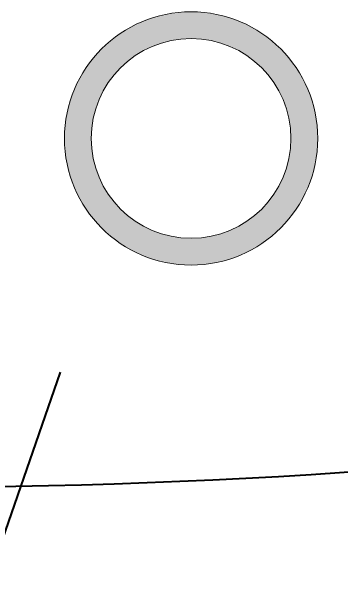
# Model space of a CAD drawing. Header units: metres. Extents: x 14 to 2416, y -346 to 476.
# Drawn here: x 142.5804 to 142.7421, y -69.431 to -69.1415 of the extents above; entities that cross this region are included whole.
import ezdxf

# ---------------------------------------------------------------- set-up
doc = ezdxf.new("R2010")
doc.units = ezdxf.units.M
doc.linetypes.add('0', pattern=[0])
doc.layers.get('0').update_dxf_attribs({"linetype": '0', "lineweight": 20})
for name, color, linetype, lineweight in [('E Salida Luces', 22, 'Continuous', 40), ('E Tuberia Emp Losa', 22, 'Continuous', 40), ('MAVA -LUMINARIAS', 1, 'Continuous', 18)]:
    doc.layers.add(name, color=color, linetype=linetype, lineweight=lineweight)
doc.layers.add('MAVA Luminarias', color=1, linetype='Continuous')

# ---------------------------------------------------------------- blocks, each defined once
blk = doc.blocks.new('downlight')
at = {"layer": 'MAVA -LUMINARIAS'}
h = blk.add_hatch(color=3, dxfattribs=at)
h.dxf.hatch_style = 1
h.paths.add_polyline_path([(-5.41605, -22.45707, 1), (-5.29166, -22.45707, 1)])
h.paths.add_polyline_path([(-5.30481, -22.45707, -1), (-5.4029, -22.45707, -1)], flags=16)
at = {"layer": 'MAVA -LUMINARIAS', "color": 3}
for radius in [0.06219, 0.04904]:
    blk.add_circle((-5.35386, -22.45707), radius, dxfattribs=at)
blk = doc.blocks.new('*U370')
for p, q in [((0.0253, 1.3677), (-1.0494, -1.4826)), ((0.9872, 1.3677), (-0.0875, -1.4826))]:
    blk.add_line(p, q)
blk = doc.blocks.new('*U651')
at = {"xscale": 0.03937007874015751, "yscale": 0.03937007874015751, "zscale": 0.03937007874015751, "rotation": 91.53816225045502}
blk.add_blockref('*U370', (-0.0023, 0.00117), dxfattribs=at)

msp = doc.modelspace()

# ---------------------------------------------------------------- linework, layer by layer
at = {"layer": 'E Salida Luces'}
msp.add_arc((142.5272, -66.16221, 0), 3.21274, 252.19224, 289.19663, dxfattribs=at)

# ---------------------------------------------------------------- block references
at = {"layer": 'E Tuberia Emp Losa', "xscale": 0.9842519685039484, "yscale": 0.9842519685039484, "zscale": 0.9842519685039484, "rotation": 270}
msp.add_blockref('*U651', (142.56613, -69.37472, 0), dxfattribs=at)
at = {"layer": 'MAVA Luminarias'}
msp.add_blockref('downlight', (148.02228, -46.74662), dxfattribs=at)

doc.saveas('drawing.dxf')
